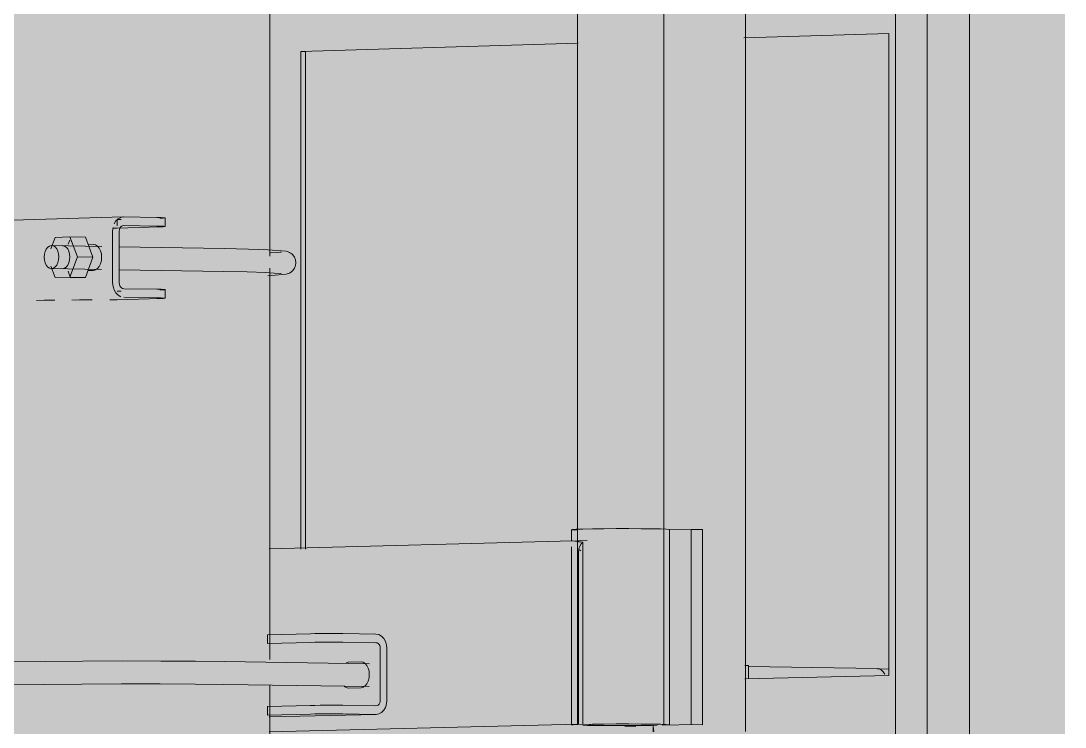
# Model space of a CAD drawing. Header units: inches. Extents: x 31213 to 31218, y -65 to 66.
# Drawn here: x 31215.10705 to 31215.11683, y 66.0227 to 66.02932 of the extents above; entities that cross this region are included whole.
import ezdxf

# ---------------------------------------------------------------- set-up
doc = ezdxf.new("R2010")
doc.units = ezdxf.units.IN
doc.header["$MEASUREMENT"] = 0
for name, color, linetype, lineweight in [('A-GLAZ-CURT', 52, 'Continuous', 9), ('A-GLAZ-CWMG', 51, 'Continuous', 9), ('Q-SPCQ', 91, 'Continuous', 9)]:
    doc.layers.add(name, color=color, linetype=linetype, lineweight=lineweight)

# ---------------------------------------------------------------- blocks, each defined once
blk = doc.blocks.new('FP_38-Looking North West')
at = {"layer": 'Q-SPCQ'}
for p, q in [((-3322.7621452, 66.0229982), (-3322.7622176, 66.0229482)), ((-3322.7622936, 66.0228957), (-3322.762369, 66.0228432)), ((-3322.7622176, 66.0229482), (-3322.7622936, 66.0228957)), ((-3322.7624438, 66.0227907), (-3322.762518, 66.0227384)), ((-3322.762369, 66.0228432), (-3322.7624438, 66.0227907)), ((-3322.7628187, 66.0227398), (-3322.7627531, 66.0226873)), ((-3322.7627531, 66.0226873), (-3322.7626888, 66.022635)), ((-3322.7625916, 66.0226861), (-3322.7626646, 66.022634)), ((-3322.762518, 66.0227384), (-3322.7625916, 66.0226861)), ((-3322.7626646, 66.022634), (-3322.7627368, 66.0225819)), ((-3322.7626888, 66.022635), (-3322.7626257, 66.0225827)), ((-3322.7628082, 66.0225299), (-3322.7628488, 66.0225001)), ((-3322.7627368, 66.0225819), (-3322.7628082, 66.0225299)), ((-3322.7626257, 66.0225827), (-3322.762564, 66.0225306)), ((-3322.762564, 66.0225306), (-3322.7625036, 66.0224785)), ((-3322.7625036, 66.0224785), (-3322.7624445, 66.0224265)), ((-3322.7624445, 66.0224265), (-3322.7623869, 66.0223746)), ((-3322.7623869, 66.0223746), (-3322.7623307, 66.0223228)), ((-3322.7623307, 66.0223228), (-3322.7622759, 66.0222711)), ((-3322.7622759, 66.0222711), (-3322.7622226, 66.0222195)), ((-3322.7622226, 66.0222195), (-3322.7621708, 66.022168)), ((-3322.7621708, 66.022168), (-3322.7621205, 66.0221166)), ((-3322.7621205, 66.0221166), (-3322.7620718, 66.0220653)), ((-3322.7620718, 66.0220653), (-3322.7620246, 66.0220141)), ((-3322.7620246, 66.0220141), (-3322.7619789, 66.021963)), ((-3322.7619789, 66.021963), (-3322.7619349, 66.0219121)), ((-3322.7619349, 66.0219121), (-3322.7618924, 66.0218612)), ((-3322.7618924, 66.0218612), (-3322.7618516, 66.0218105)), ((-3322.7618516, 66.0218105), (-3322.7618211, 66.0217711)), ((-3322.7658449, 66.0206045), (-3322.7656403, 66.0203378))]:
    blk.add_line(p, q, dxfattribs=at)

msp = doc.modelspace()

# ---------------------------------------------------------------- hatches: boundary and pattern name
at = {"layer": 'A-GLAZ-CURT', "transparency": 33554458}
msp.add_hatch(color=256, dxfattribs=at).paths.add_polyline_path([(31215.115934, 66.0197408), (31215.115934, 66.0472753), (31215.1004862, 66.0477368), (31215.1004862, 66.0199335), (31215.1146462, 66.0197568)], flags=0)
at = {"layer": 'A-GLAZ-CWMG'}
for points in [[(31215.115934, 66.0197408), (31215.115934, 66.0472753), (31215.115239, 66.0472408), (31215.115239, 66.0197496)], [(31215.1168291, 66.0197294), (31215.1168291, 66.0473197), (31215.115934, 66.0472753), (31215.115934, 66.0197408)]]:
    msp.add_hatch(color=256, dxfattribs=at).paths.add_polyline_path(points, flags=0)
at = {"layer": 'Q-SPCQ', "transparency": 33554496}
h = msp.add_hatch(color=256, dxfattribs=at)
h.paths.add_polyline_path([(31215.1040739, 66.0210312), (31215.1154116, 66.0212848), (31215.1154116, 66.0348696), (31215.1138374, 66.0348193), (31215.1138183, 66.0226625), (31215.1126577, 66.0226885), (31215.1126326, 66.0216583), (31215.112622, 66.0216589), (31215.1117977, 66.0221572), (31215.1117977, 66.0216393), (31215.1117294, 66.021659), (31215.1103888, 66.0224688), (31215.1096208, 66.0224538), (31215.1095522, 66.0226143), (31215.1093776, 66.0225831), (31215.1093776, 66.0214717), (31215.109204, 66.0214589), (31215.1077279, 66.0214432), (31215.1065394, 66.0214768), (31215.1065394, 66.0225709), (31215.1061653, 66.0225839), (31215.106192, 66.0243983), (31215.1062186, 66.0244013), (31215.1061894, 66.0266328), (31215.1051765, 66.0266646), (31215.1051765, 66.0275096), (31215.1054423, 66.0275126), (31215.105428, 66.0278418), (31215.1053887, 66.0278418), (31215.1053625, 66.0299365), (31215.104927, 66.029919), (31215.1046641, 66.0298602), (31215.1045693, 66.0298886), (31215.1045283, 66.0299491), (31215.1044024, 66.0300024), (31215.1043468, 66.0300587), (31215.1042944, 66.0300587), (31215.1042199, 66.0302288), (31215.1042206, 66.0304237), (31215.1042715, 66.0305129), (31215.1043112, 66.0305345), (31215.1030556, 66.0336766), (31215.1030556, 66.0228685), (31215.1040739, 66.0220934), (31215.1040739, 66.0214182)], flags=0)
h.paths.add_polyline_path([(31215.1194009, 66.0224566), (31215.1197506, 66.0219518), (31215.1211486, 66.0219839), (31215.1212125, 66.0219098), (31215.1212924, 66.0219278), (31215.1213049, 66.0219541), (31215.121286, 66.0222128), (31215.1212125, 66.0222232), (31215.1211486, 66.0221461), (31215.1208314, 66.0221357), (31215.1197135, 66.0220892), (31215.1196718, 66.0220526), (31215.1194698, 66.0223539)], flags=0)
h.paths.add_polyline_path([(31215.1179518, 66.0213416), (31215.1194009, 66.021374), (31215.1194009, 66.0224566), (31215.1213049, 66.0239714), (31215.1213049, 66.0350581), (31215.1179518, 66.0349509), (31215.1179518, 66.0214169)], flags=0)
h.paths.add_polyline_path([(31215.1030556, 66.0215685), (31215.1036893, 66.0216064), (31215.1037713, 66.0217415), (31215.1037024, 66.0216836), (31215.1036666, 66.0217391), (31215.1035497, 66.0217391), (31215.1030556, 66.0217103), (31215.1030556, 66.0215823)], flags=0)
h.paths.add_polyline_path([(31215.1093776, 66.0243728), (31215.112264, 66.024446), (31215.112264, 66.0338161), (31215.1103756, 66.0303226), (31215.1107337, 66.0303157), (31215.1107337, 66.0294579), (31215.1093776, 66.0294345), (31215.1093986, 66.0271663), (31215.1095104, 66.0271512), (31215.1095959, 66.0270458), (31215.1095718, 66.0269747), (31215.1093776, 66.0269213), (31215.1093776, 66.0243799)], flags=0)
h.paths.add_polyline_path([(31215.1094314, 66.0303073), (31215.1102523, 66.0303371), (31215.112264, 66.0340611), (31215.112264, 66.0347689), (31215.1093776, 66.0346766), (31215.1093776, 66.0303083)], flags=0)
h.paths.add_polyline_path([(31215.1051058, 66.0307097), (31215.1053179, 66.0307135), (31215.1053887, 66.0307167), (31215.1053929, 66.0308487), (31215.1054423, 66.0308544), (31215.1054423, 66.0345507), (31215.1035954, 66.0344917), (31215.105103, 66.0307167)], flags=0)
at = {"layer": 'Q-SPCQ'}
for points in [[(31215.1138171, 66.0226622), (31215.1138171, 66.0348182), (31215.1134036, 66.0348049), (31215.1134036, 66.0226681), (31215.1137245, 66.0226635)], [(31215.1122621, 66.022722), (31215.1123131, 66.0227264), (31215.1129244, 66.0227294), (31215.1129244, 66.0347895), (31215.1122621, 66.0347682), (31215.1122829, 66.0244367), (31215.112295, 66.0244167), (31215.1122718, 66.0243428), (31215.112298, 66.0227285), (31215.1122621, 66.0227247)], [(31215.1130679, 66.0227245), (31215.1130448, 66.0347933), (31215.1129244, 66.0347895), (31215.1129244, 66.0227294), (31215.1130448, 66.0227264)], [(31215.1129817, 66.0226596), (31215.1133276, 66.0226679), (31215.1133276, 66.0348025), (31215.113068, 66.0347942), (31215.1130992, 66.0245554), (31215.1131217, 66.0245534), (31215.1130901, 66.022727), (31215.1129817, 66.0227191)], [(31215.1133276, 66.0226679), (31215.1134036, 66.0226681), (31215.1133783, 66.0348041), (31215.1133276, 66.0348025), (31215.1133276, 66.0245031)], [(31215.1096718, 66.0243804), (31215.109713, 66.0243972), (31215.109713, 66.0290282), (31215.1096718, 66.0290282), (31215.1096718, 66.024382)], [(31215.1070482, 66.0273228), (31215.1079077, 66.0273477), (31215.1079381, 66.0274423), (31215.1080115, 66.0274804), (31215.1070483, 66.0274238), (31215.1070482, 66.0273349)], [(31215.1077229, 66.0271042), (31215.1076796, 66.0272201), (31215.1076702, 66.0272454), (31215.1076534, 66.0272904), (31215.1075081, 66.0272929), (31215.1076066, 66.0271062)], [(31215.1073692, 66.0270123), (31215.1073692, 66.0271986), (31215.1072753, 66.0271565), (31215.1072862, 66.027027)], [(31215.1076534, 66.026914), (31215.1076677, 66.0269533), (31215.1076773, 66.0269795), (31215.1077229, 66.0271042), (31215.1075776, 66.0271067), (31215.1075081, 66.0269165), (31215.1076066, 66.0269148)], [(31215.1095969, 66.0270577), (31215.1094891, 66.0271542), (31215.1092014, 66.0271724), (31215.1090992, 66.0271632), (31215.1091194, 66.0270955), (31215.1091599, 66.0270754), (31215.1094966, 66.0270636)], [(31215.1093756, 66.0269348), (31215.1095758, 66.0269752), (31215.1095969, 66.0270577), (31215.1091194, 66.0270568), (31215.1090996, 66.0270477), (31215.1091194, 66.0269786), (31215.1093756, 66.0269363)], [(31215.1071636, 66.0267035), (31215.1079596, 66.0267464), (31215.1079112, 66.0268288), (31215.1079077, 66.0268637), (31215.1070482, 66.0268165), (31215.1070483, 66.0267115), (31215.1071636, 66.0267055)], [(31215.1123131, 66.0227283), (31215.112959, 66.0227303), (31215.112959, 66.0245594), (31215.1123131, 66.0245573), (31215.1122828, 66.0243584), (31215.1122717, 66.0243427), (31215.1122746, 66.0227289)], [(31215.1127054, 66.0227107), (31215.113328, 66.0227312), (31215.113328, 66.0245544), (31215.1131216, 66.0245491), (31215.1130956, 66.0227268), (31215.1127054, 66.0227151)], [(31215.1131216, 66.0227246), (31215.1130955, 66.0245557), (31215.112959, 66.0245594), (31215.112959, 66.0227303), (31215.1130955, 66.0227268)], [(31215.1134315, 66.0227241), (31215.1134315, 66.0245528), (31215.113328, 66.0245544), (31215.113328, 66.0227256)], [(31215.1093582, 66.0234864), (31215.1097598, 66.0234964), (31215.1097598, 66.023577), (31215.1093582, 66.023567)], [(31215.1098509, 66.0234978), (31215.1100156, 66.0234979), (31215.1100156, 66.0235785), (31215.1098509, 66.0235784)], [(31215.1063112, 66.0231875), (31215.1071636, 66.0232109), (31215.1090121, 66.023264), (31215.1089869, 66.0233027), (31215.1088664, 66.0232982), (31215.1088583, 66.0233071), (31215.1076056, 66.0233203), (31215.1071636, 66.0232934), (31215.1071636, 66.0232492), (31215.1071301, 66.0232156), (31215.1071301, 66.0233101), (31215.1063807, 66.0232788)], [(31215.1103128, 66.0231916), (31215.1103249, 66.0232255), (31215.1103026, 66.0232494), (31215.1102632, 66.0232883), (31215.1102118, 66.0232978), (31215.1090011, 66.023286), (31215.1090213, 66.0232105), (31215.1103117, 66.0231916)], [(31215.1065364, 66.0230659), (31215.1065569, 66.0230945), (31215.1067513, 66.0230945), (31215.1068572, 66.0231065), (31215.1068571, 66.0231561), (31215.1071301, 66.0231075), (31215.1071301, 66.0232076), (31215.1071636, 66.0231887), (31215.1071636, 66.023122), (31215.1088591, 66.0231247), (31215.1088664, 66.0231155), (31215.1090011, 66.023134), (31215.1090213, 66.0232105), (31215.1066901, 66.0232028), (31215.1063112, 66.0231875), (31215.1063202, 66.0231108), (31215.1065218, 66.0230663)], [(31215.1102359, 66.0230827), (31215.1102945, 66.0231197), (31215.110324, 66.0231337), (31215.1103013, 66.0231918), (31215.1090189, 66.0231826), (31215.1089703, 66.0231054), (31215.1093508, 66.0230955)], [(31215.1138626, 66.0231546), (31215.1151778, 66.0231963), (31215.1151778, 66.0232463), (31215.1138626, 66.0232656), (31215.1138626, 66.0231868)], [(31215.1093582, 66.0228154), (31215.1097598, 66.0228251), (31215.1097598, 66.0229057), (31215.1093582, 66.0228959)], [(31215.1098509, 66.0228264), (31215.1100156, 66.0228265), (31215.1100156, 66.0229071), (31215.1098509, 66.022907)], [(31215.1093763, 66.0226256), (31215.1122071, 66.0227241), (31215.1122022, 66.0227257), (31215.1093763, 66.0226264)], [(31215.1123884, 66.0227166), (31215.1123864, 66.0227283), (31215.1123547, 66.0227172)], [(31215.1124229, 66.0227174), (31215.1124014, 66.0227286), (31215.112402, 66.0227178)]]:
    msp.add_hatch(color=256, dxfattribs=at).paths.add_polyline_path(points, flags=0)
h = msp.add_hatch(color=256, dxfattribs=at)
h.paths.add_polyline_path([(31215.1079081, 66.0268638), (31215.1077103, 66.0269906), (31215.1077474, 66.0269668), (31215.1078228, 66.0269185)], flags=0)
h.paths.add_polyline_path([(31215.1080118, 66.0267276), (31215.1080118, 66.0268083), (31215.1083229, 66.026803), (31215.1083229, 66.0267224), (31215.1081677, 66.026725)], flags=0)
h.paths.add_polyline_path([(31215.1065363, 66.0214628), (31215.1065499, 66.0214694), (31215.1071302, 66.0214866), (31215.1088664, 66.0214877), (31215.1088421, 66.0269714), (31215.1079703, 66.0269695), (31215.1079384, 66.0268633), (31215.1079082, 66.0268628), (31215.1079384, 66.0267682), (31215.1080118, 66.0267276), (31215.1077961, 66.0267036), (31215.1070484, 66.0266701), (31215.1070484, 66.0266512), (31215.1065363, 66.0266139), (31215.1065499, 66.0232881), (31215.1068572, 66.0233033), (31215.1068527, 66.023106), (31215.1065363, 66.0230898), (31215.1065363, 66.0216774)], flags=0)
h.paths.add_polyline_path([(31215.1080118, 66.0274805), (31215.1079384, 66.0274424), (31215.1079384, 66.0273977), (31215.1080118, 66.0274083), (31215.1080118, 66.0274764)], flags=0)
h.paths.add_polyline_path([(31215.1079081, 66.0273479), (31215.1077474, 66.0272051), (31215.1077661, 66.0272332), (31215.1079018, 66.0273428)], flags=0)
h.paths.add_polyline_path([(31215.1088664, 66.0271859), (31215.1088664, 66.0346593), (31215.1065363, 66.0345846), (31215.1065499, 66.0300271), (31215.1068572, 66.0300446), (31215.1068339, 66.0298449), (31215.1065363, 66.0298276), (31215.1065499, 66.0275197), (31215.1070484, 66.0274805), (31215.1070484, 66.0274524), (31215.1083229, 66.0274751), (31215.1083229, 66.0273945), (31215.1079103, 66.0273703), (31215.107922, 66.0273476), (31215.1079703, 66.0273428), (31215.1079849, 66.027201), (31215.1088412, 66.0271863)], flags=0)
h = msp.add_hatch(color=256, dxfattribs=at)
h.paths.add_polyline_path([(31215.1093754, 66.0214711), (31215.109351, 66.0230956), (31215.108987, 66.0231166), (31215.1090012, 66.02316), (31215.1088664, 66.0231826), (31215.1088664, 66.0214877), (31215.1092931, 66.0214775)], flags=0)
h.paths.add_polyline_path([(31215.1088664, 66.0232214), (31215.1089984, 66.0232893), (31215.1090012, 66.0233155), (31215.1093754, 66.0233163), (31215.1093691, 66.0269579), (31215.1091195, 66.0269786), (31215.1091195, 66.0270568), (31215.10916, 66.0270755), (31215.1091195, 66.0270956), (31215.1091195, 66.027165), (31215.1093754, 66.0271765), (31215.109351, 66.0298363), (31215.108987, 66.0298592), (31215.1090012, 66.0299028), (31215.1088664, 66.0299228), (31215.1088961, 66.0271344), (31215.1090191, 66.0271066), (31215.1090122, 66.0270249), (31215.1088664, 66.0270249), (31215.1088664, 66.0232382)], flags=0)
h.paths.add_polyline_path([(31215.1088664, 66.0299647), (31215.1090012, 66.0300287), (31215.1090012, 66.0300577), (31215.1093754, 66.0300742), (31215.1093601, 66.0346752), (31215.1088664, 66.0346593), (31215.1088664, 66.0299762)], flags=0)
h = msp.add_hatch(color=256, dxfattribs=at)
h.paths.add_polyline_path([(31215.1040739, 66.0210313), (31215.1109735, 66.0211855), (31215.1109735, 66.0215879), (31215.1093777, 66.0215516), (31215.1093777, 66.0214717), (31215.109204, 66.0214589), (31215.107728, 66.0214432), (31215.1065395, 66.0214768), (31215.1065395, 66.0214869), (31215.1040739, 66.0214182)], flags=0)
h.paths.add_polyline_path([(31215.1135328, 66.0212428), (31215.1154117, 66.0212848), (31215.1154117, 66.0216891), (31215.1135328, 66.0216463), (31215.1135328, 66.0214173)], flags=0)
h.paths.add_polyline_path([(31215.1179519, 66.0213416), (31215.119401, 66.021374), (31215.119401, 66.02178), (31215.1179519, 66.021747), (31215.1179519, 66.0214169)], flags=0)
h.paths.add_polyline_path([(31215.1030557, 66.0215685), (31215.1032846, 66.0215823), (31215.1032846, 66.021733), (31215.1030557, 66.0217103), (31215.1030557, 66.0215823)], flags=0)
h.paths.add_polyline_path([(31215.1093777, 66.0221917), (31215.1107926, 66.0222249), (31215.1103888, 66.0224689), (31215.1096209, 66.0224538), (31215.1095522, 66.0226143), (31215.1093777, 66.0225831), (31215.1093777, 66.0222276)], flags=0)
h.paths.add_polyline_path([(31215.1135328, 66.0222892), (31215.1154117, 66.0223543), (31215.1154117, 66.0300641), (31215.1138374, 66.0300143), (31215.1138374, 66.0291568), (31215.1151766, 66.0291979), (31215.1151766, 66.0231865), (31215.1138374, 66.0231539), (31215.1138184, 66.0226625), (31215.1135328, 66.0226534), (31215.1135328, 66.0223545)], flags=0)
h.paths.add_polyline_path([(31215.1032846, 66.0226943), (31215.1032846, 66.0331039), (31215.1030557, 66.0336767), (31215.1030557, 66.0228685)], flags=0)
h.paths.add_polyline_path([(31215.1093777, 66.0243728), (31215.1096718, 66.0243972), (31215.1096718, 66.029029), (31215.112264, 66.0291085), (31215.112244, 66.029964), (31215.1107338, 66.0298894), (31215.1107338, 66.029458), (31215.1093777, 66.0294345), (31215.1093987, 66.0271663), (31215.1095105, 66.0271512), (31215.109596, 66.0270458), (31215.1095719, 66.0269747), (31215.1093777, 66.0269213), (31215.1093777, 66.0243799)], flags=0)
h = msp.add_hatch(color=256, dxfattribs=at)
h.paths.add_polyline_path([(31215.1083227, 66.0267223), (31215.1083227, 66.0268029), (31215.1080115, 66.0268082), (31215.1080115, 66.0267275), (31215.1082568, 66.0267234)], flags=0)
h.paths.add_polyline_path([(31215.10797, 66.0268627), (31215.10797, 66.0273467), (31215.1079077, 66.0273477), (31215.1079077, 66.0268637)], flags=0)
h.paths.add_polyline_path([(31215.1083227, 66.0273944), (31215.1083227, 66.027475), (31215.1080115, 66.0274804), (31215.1080115, 66.0273997), (31215.1082568, 66.0273955)], flags=0)
h = msp.add_hatch(color=256, dxfattribs=at)
h.paths.add_polyline_path([(31215.1070482, 66.0268393), (31215.1079077, 66.0268637), (31215.1079077, 66.0273477), (31215.1070482, 66.0273228), (31215.1070482, 66.026933)], flags=0)
h.paths.add_polyline_path([(31215.1079077, 66.0268637), (31215.1077941, 66.027042), (31215.1077471, 66.0269842)], flags=0)
h.paths.add_polyline_path([(31215.1079077, 66.0268637), (31215.1076769, 66.0269781), (31215.1076678, 66.0269533), (31215.107723, 66.0269327)], flags=0)
h.paths.add_polyline_path([(31215.1075082, 66.0269165), (31215.1074983, 66.0269942), (31215.107462, 66.0269689), (31215.1074983, 66.0269278)], flags=0)
h.paths.add_polyline_path([(31215.1073693, 66.0269126), (31215.1074387, 66.0269952), (31215.1073734, 66.0269694), (31215.1073699, 66.0269217)], flags=0)
h.paths.add_polyline_path([(31215.1073693, 66.027289), (31215.1073792, 66.0272113), (31215.1074321, 66.0272179), (31215.1073792, 66.0272777)], flags=0)
h.paths.add_polyline_path([(31215.1079077, 66.0268637), (31215.1076669, 66.0269507), (31215.1076534, 66.026914), (31215.1073662, 66.0269208), (31215.1072998, 66.0270247), (31215.1072839, 66.0270565), (31215.1073064, 66.0271705), (31215.1073442, 66.0272204), (31215.1073792, 66.0272892), (31215.1076534, 66.0272904), (31215.1076693, 66.0272479), (31215.1079077, 66.0273477), (31215.1078045, 66.0271028), (31215.1078356, 66.0270308)], flags=0)
h.paths.add_polyline_path([(31215.1073773, 66.0270221), (31215.1074025, 66.0270912), (31215.1073775, 66.0270248)], flags=0)
h.paths.add_polyline_path([(31215.1077941, 66.027163), (31215.1079077, 66.0273477), (31215.1077658, 66.0272064), (31215.1077818, 66.0271877)], flags=0)
h.paths.add_polyline_path([(31215.1075021, 66.0272092), (31215.1074983, 66.0272812), (31215.1074649, 66.0272098), (31215.1074983, 66.0272093)], flags=0)
h.paths.add_polyline_path([(31215.1076797, 66.0272202), (31215.1077271, 66.0272215), (31215.1079077, 66.0273477), (31215.1076702, 66.0272454)], flags=0)
h = msp.add_hatch(color=256, dxfattribs=at)
h.paths.add_polyline_path([(31215.1073691, 66.0269125), (31215.1075081, 66.0269165), (31215.1074386, 66.0269952)], flags=0)
h.paths.add_polyline_path([(31215.1073691, 66.0269125), (31215.107379, 66.0270472), (31215.1072996, 66.0270987)], flags=0)
h.paths.add_polyline_path([(31215.1075081, 66.0272929), (31215.1073691, 66.0272889), (31215.1074386, 66.0272103)], flags=0)
h.paths.add_polyline_path([(31215.1075776, 66.0271067), (31215.1075081, 66.0272929), (31215.1074982, 66.0271582)], flags=0)
h.paths.add_polyline_path([(31215.1075081, 66.0269165), (31215.1075776, 66.0271067), (31215.1074982, 66.0270506)], flags=0)
h.paths.add_polyline_path([(31215.1072996, 66.0270987), (31215.107379, 66.0271548), (31215.1073691, 66.0272889)], flags=0)
h = msp.add_hatch(color=256, dxfattribs=at)
h.paths.add_polyline_path([(31215.1090213, 66.0270789), (31215.1089869, 66.027171), (31215.1089525, 66.0271844), (31215.1079701, 66.0271719), (31215.1079701, 66.0270968), (31215.1082569, 66.0270919)], flags=0)
h.paths.add_polyline_path([(31215.1078059, 66.0270996), (31215.1078177, 66.027134), (31215.1077953, 66.0271585), (31215.1077659, 66.0272047), (31215.1073834, 66.0271819), (31215.1074036, 66.0271064), (31215.1078045, 66.0270996)], flags=0)
h = msp.add_hatch(color=256, dxfattribs=at)
h.paths.add_polyline_path([(31215.1089525, 66.0269695), (31215.1090011, 66.0270023), (31215.1090213, 66.0270789), (31215.1079701, 66.0270689), (31215.1079701, 66.0269861), (31215.1088664, 66.0269709)], flags=0)
h.paths.add_polyline_path([(31215.1078541, 66.0269881), (31215.1078045, 66.0270996), (31215.1074012, 66.0270785), (31215.1073526, 66.0270011), (31215.1074386, 66.0269952), (31215.1077819, 66.0270166), (31215.1078169, 66.027042), (31215.1078443, 66.0269883)], flags=0)
h = msp.add_hatch(color=256, dxfattribs=at)
h.paths.add_polyline_path([(31215.1062247, 66.0241876), (31215.1063769, 66.0242197), (31215.1063767, 66.0242824), (31215.1062488, 66.0242628), (31215.1062275, 66.0242152)], flags=0)
h.paths.add_polyline_path([(31215.1063776, 66.0242918), (31215.1064767, 66.0242687), (31215.1064767, 66.024194), (31215.1065375, 66.0242245), (31215.1065376, 66.0242992), (31215.1064438, 66.0242967)], flags=0)
h.paths.add_polyline_path([(31215.106384, 66.0241917), (31215.1064681, 66.0242224), (31215.1064678, 66.0242942), (31215.106384, 66.0242663), (31215.106384, 66.0241924)], flags=0)
h.paths.add_polyline_path([(31215.1093757, 66.0242684), (31215.1122745, 66.0243705), (31215.1122699, 66.0244372), (31215.1122162, 66.0244455), (31215.1093758, 66.0243433), (31215.1093757, 66.0242829)], flags=0)
h = msp.add_hatch(color=256, dxfattribs=at)
h.paths.add_polyline_path([(31215.1123131, 66.0227283), (31215.1123131, 66.0243421), (31215.1122717, 66.0243427), (31215.1122717, 66.0227288)], flags=0)
h.paths.add_polyline_path([(31215.1125073, 66.0243929), (31215.1125073, 66.0244467), (31215.1123545, 66.024449), (31215.1123545, 66.0243953)], flags=0)
h = msp.add_hatch(color=256, dxfattribs=at)
h.paths.add_polyline_path([(31215.1062247, 66.022584), (31215.1065375, 66.0225915), (31215.1065282, 66.0230665), (31215.1064098, 66.0230811), (31215.1064043, 66.0231031), (31215.1063216, 66.0231111), (31215.1063167, 66.0231933), (31215.1064098, 66.02328), (31215.1065375, 66.0233097), (31215.1065375, 66.0241956), (31215.1062247, 66.0241876), (31215.1062247, 66.0230633)], flags=0)
h.paths.add_polyline_path([(31215.1093757, 66.0226595), (31215.1122717, 66.0227288), (31215.1122717, 66.0243427), (31215.1093757, 66.0242684), (31215.1093757, 66.0235675), (31215.1097602, 66.0235734), (31215.1097602, 66.0234965), (31215.1093757, 66.0234681), (31215.1093757, 66.0233102), (31215.1102736, 66.0232893), (31215.1102956, 66.0232452), (31215.1104444, 66.0232146), (31215.1104444, 66.0231897), (31215.1103736, 66.0231869), (31215.1103736, 66.023133), (31215.1102932, 66.023133), (31215.1102474, 66.0230825), (31215.1093757, 66.0230779), (31215.1093757, 66.0228964), (31215.1097602, 66.0229057), (31215.1097602, 66.0228252), (31215.1093757, 66.0227975), (31215.1093757, 66.0227618)], flags=0)
h.paths.add_polyline_path([(31215.1103736, 66.0228216), (31215.1100634, 66.0228268), (31215.1100634, 66.0229067), (31215.1103736, 66.0229021), (31215.1103736, 66.0228251)], flags=0)
h.paths.add_polyline_path([(31215.1098512, 66.0228265), (31215.1098512, 66.0229071), (31215.1100159, 66.0229067), (31215.1100159, 66.0228266), (31215.1098656, 66.0228266)], flags=0)
h.paths.add_polyline_path([(31215.1103736, 66.0234928), (31215.1100634, 66.0234983), (31215.1100634, 66.023578), (31215.1103736, 66.0235734), (31215.1103736, 66.0234965)], flags=0)
h.paths.add_polyline_path([(31215.1098512, 66.0234979), (31215.1098512, 66.0235785), (31215.1100159, 66.0235734), (31215.1100159, 66.023498), (31215.1099061, 66.0234982)], flags=0)
h = msp.add_hatch(color=256, dxfattribs=at)
h.paths.add_polyline_path([(31215.1103736, 66.0228216), (31215.1103736, 66.0229021), (31215.1100632, 66.0229066), (31215.1100632, 66.022826)], flags=0)
h.paths.add_polyline_path([(31215.1103736, 66.0234928), (31215.1103736, 66.0235733), (31215.1100632, 66.023578), (31215.1100632, 66.0234974)], flags=0)
h = msp.add_hatch(color=256, dxfattribs=at)
h.paths.add_polyline_path([(31215.110415, 66.0234385), (31215.1093757, 66.0234128), (31215.1093757, 66.0233102), (31215.1101116, 66.0233131), (31215.1103915, 66.0234288)], flags=0)
h.paths.add_polyline_path([(31215.110415, 66.0234385), (31215.1101136, 66.0233103), (31215.1102341, 66.0233132), (31215.110401, 66.0234288)], flags=0)
h.paths.add_polyline_path([(31215.110415, 66.0234385), (31215.1102729, 66.023298), (31215.1103311, 66.0232699), (31215.1104101, 66.0234288)], flags=0)
h.paths.add_polyline_path([(31215.110415, 66.0229552), (31215.1104109, 66.0234288), (31215.1103204, 66.0231739), (31215.1103427, 66.0231224)], flags=0)
h.paths.add_polyline_path([(31215.110415, 66.0229552), (31215.1103012, 66.0231337), (31215.1102542, 66.0230762)], flags=0)
h.paths.add_polyline_path([(31215.110415, 66.0229552), (31215.1102341, 66.0230716), (31215.1101136, 66.0230687)], flags=0)
h.paths.add_polyline_path([(31215.1093757, 66.02293), (31215.110415, 66.0229552), (31215.110074, 66.0230851), (31215.1093757, 66.0230669), (31215.1093757, 66.0230133)], flags=0)
h = msp.add_hatch(color=256, dxfattribs=at)
h.paths.add_polyline_path([(31215.1102491, 66.0229993), (31215.1103883, 66.0230027), (31215.1103187, 66.0230815)], flags=0)
h.paths.add_polyline_path([(31215.1102491, 66.0229993), (31215.1102552, 66.0230824), (31215.1102182, 66.023082)], flags=0)
h.paths.add_polyline_path([(31215.1103883, 66.0230027), (31215.1104214, 66.0230931), (31215.1103815, 66.0230931)], flags=0)
h.paths.add_polyline_path([(31215.1103883, 66.0233784), (31215.1102491, 66.023375), (31215.1103242, 66.0233028)], flags=0)
h.paths.add_polyline_path([(31215.1104196, 66.0232947), (31215.1103827, 66.0233028), (31215.1103821, 66.0232952)], flags=0)
h.paths.add_polyline_path([(31215.1102549, 66.0232971), (31215.1102226, 66.0233028), (31215.1102207, 66.0232976)], flags=0)
h = msp.add_hatch(color=256, dxfattribs=at)
h.paths.add_polyline_path([(31215.1138626, 66.0216538), (31215.1147572, 66.0216744), (31215.1151503, 66.0221855), (31215.1151391, 66.0223256), (31215.1138626, 66.0222789), (31215.1138626, 66.0218338)], flags=0)
h.paths.add_polyline_path([(31215.1138626, 66.0231546), (31215.1151168, 66.0231877), (31215.115068, 66.0232519), (31215.1138626, 66.0232696), (31215.1138626, 66.0231868)], flags=0)
h = msp.add_hatch(color=256, dxfattribs=at)
h.paths.add_polyline_path([(31215.1136976, 66.02165), (31215.1138624, 66.0216538), (31215.1138624, 66.0222954), (31215.1136976, 66.0222915), (31215.1136976, 66.0218338)], flags=0)
h.paths.add_polyline_path([(31215.1138376, 66.0231539), (31215.1138624, 66.0231546), (31215.1138376, 66.0231867)], flags=0)
h = msp.add_hatch(color=256, dxfattribs=at)
h.paths.add_polyline_path([(31215.1129694, 66.0226589), (31215.1129742, 66.0226594), (31215.1129694, 66.0227107)], flags=0)
h.paths.add_polyline_path([(31215.1129742, 66.0226594), (31215.1129817, 66.0226596), (31215.1129742, 66.0227191)], flags=0)

# ---------------------------------------------------------------- linework, layer by layer
at = {"layer": 'A-GLAZ-CURT'}
for p, q in [((31215.1155367, 66.0472556), (31215.1155367, 66.0197458)), ((31215.115934, 66.0197408), (31215.115934, 66.0472753))]:
    msp.add_line(p, q, dxfattribs=at)
at = {"layer": 'A-GLAZ-CWMG'}
msp.add_line((31215.115239, 66.0197496), (31215.115239, 66.0472408), dxfattribs=at)
at = {"layer": 'Q-SPCQ'}
for p, q in [((31215.1138364, 66.0348188), (31215.1138364, 66.0226614)), ((31215.1122603, 66.0227226), (31215.1122603, 66.0347681)), ((31215.1130693, 66.0347941), (31215.1130693, 66.0227238)), ((31215.1093812, 66.0298402), (31215.1093812, 66.0271115)), ((31215.1138184, 66.0291562), (31215.1151766, 66.0291979)), ((31215.1138184, 66.0291562), (31215.1151766, 66.0291979)), ((31215.1151766, 66.0291979), (31215.1151766, 66.0231865)), ((31215.1151766, 66.0291979), (31215.1151766, 66.0231865)), ((31215.1096718, 66.029029), (31215.1122684, 66.0291086)), ((31215.1096718, 66.029029), (31215.1122684, 66.0291086)), ((31215.1096718, 66.0243677), (31215.1096718, 66.029029)), ((31215.1096718, 66.029029), (31215.109713, 66.0290282)), ((31215.1096718, 66.0243677), (31215.1096718, 66.029029)), ((31215.1096718, 66.029029), (31215.109713, 66.0290282)), ((31215.109713, 66.0243688), (31215.109713, 66.0290282)), ((31215.109713, 66.0290282), (31215.109713, 66.0243688)), ((31215.1069682, 66.0274501), (31215.1080076, 66.0274803)), ((31215.1083227, 66.027475), (31215.1080115, 66.0274804)), ((31215.1079112, 66.0273825), (31215.1079077, 66.0273477)), ((31215.1079495, 66.027396), (31215.1079495, 66.0274532)), ((31215.1079495, 66.0273759), (31215.1083509, 66.0273875)), ((31215.1079862, 66.0274576), (31215.107953, 66.0274566)), ((31215.1080115, 66.0273997), (31215.1083227, 66.0273944)), ((31215.1084005, 66.0274713), (31215.1084005, 66.0273907)), ((31215.1073691, 66.0272889), (31215.1073297, 66.0271809)), ((31215.1075081, 66.0272929), (31215.1073691, 66.0272889)), ((31215.1075776, 66.0271067), (31215.1075081, 66.0272929)), ((31215.1076534, 66.0272904), (31215.1075081, 66.0272929)), ((31215.1076534, 66.0272904), (31215.1077229, 66.0271042)), ((31215.1079077, 66.0273477), (31215.1079077, 66.0268637)), ((31215.1079098, 66.0273758), (31215.1079495, 66.0273759)), ((31215.10797, 66.0268627), (31215.10797, 66.0273467)), ((31215.1073368, 66.027212), (31215.1078065, 66.027204)), ((31215.1074916, 66.0272241), (31215.107506, 66.0272635)), ((31215.1076797, 66.0272202), (31215.1077271, 66.0272215)), ((31215.10797, 66.0272012), (31215.1089544, 66.0271843)), ((31215.1075081, 66.0269165), (31215.1075776, 66.0271067)), ((31215.1075776, 66.0271067), (31215.1077229, 66.0271042)), ((31215.1077229, 66.0271042), (31215.1076534, 66.026914)), ((31215.1073292, 66.0270194), (31215.1073691, 66.0269125)), ((31215.1078024, 66.0269889), (31215.1073327, 66.0269969)), ((31215.1089504, 66.0269694), (31215.10797, 66.0269861)), ((31215.1093812, 66.027001), (31215.1093812, 66.0233358)), ((31215.1073691, 66.0269125), (31215.1075081, 66.0269165)), ((31215.1075144, 66.02691), (31215.1074916, 66.0269711)), ((31215.1076534, 66.026914), (31215.1075081, 66.0269165)), ((31215.1076534, 66.026914), (31215.1075144, 66.02691)), ((31215.1077271, 66.0269796), (31215.1076769, 66.0269781)), ((31215.1080115, 66.0268082), (31215.1083227, 66.0268029)), ((31215.1084005, 66.0267993), (31215.1084005, 66.0267187)), ((31215.1078824, 66.0267041), (31215.1079495, 66.0267043)), ((31215.1079862, 66.0267859), (31215.1079495, 66.0267848)), ((31215.1079495, 66.0267043), (31215.1083509, 66.0267156)), ((31215.1083227, 66.0267223), (31215.1080115, 66.0267275)), ((31215.1122064, 66.0244435), (31215.1122064, 66.0245511)), ((31215.1131216, 66.0245491), (31215.113328, 66.0245544)), ((31215.1131232, 66.0245525), (31215.1131232, 66.0227238)), ((31215.113328, 66.0245544), (31215.1134315, 66.0245528)), ((31215.113328, 66.0227256), (31215.113328, 66.0245544)), ((31215.1134315, 66.0245528), (31215.1134315, 66.0227241)), ((31215.1093723, 66.0243722), (31215.1122177, 66.0244455)), ((31215.1122355, 66.0244445), (31215.1122582, 66.0244466)), ((31215.1122582, 66.0244466), (31215.1122901, 66.0244461)), ((31215.1122616, 66.0244467), (31215.1123518, 66.024449)), ((31215.1122064, 66.0227225), (31215.1122064, 66.0243897)), ((31215.1122762, 66.0243621), (31215.1122938, 66.0243522)), ((31215.1123131, 66.0243421), (31215.1123131, 66.0244353)), ((31215.1122717, 66.0243427), (31215.1122717, 66.0227288)), ((31215.1123131, 66.0227283), (31215.1123131, 66.0243421)), ((31215.1093582, 66.023567), (31215.1097598, 66.023577)), ((31215.1093582, 66.023567), (31215.1093582, 66.0234864)), ((31215.1103736, 66.0235733), (31215.1100632, 66.023578)), ((31215.1097598, 66.0234964), (31215.1093582, 66.0234864)), ((31215.1093814, 66.0234815), (31215.1093781, 66.0234796)), ((31215.1100632, 66.0234974), (31215.1103736, 66.0234928)), ((31215.110415, 66.0234385), (31215.110415, 66.0229552)), ((31215.110477, 66.0229543), (31215.110477, 66.0234376)), ((31215.1089541, 66.0233162), (31215.1103133, 66.0232963)), ((31215.1100936, 66.0233056), (31215.1101136, 66.0233103)), ((31215.1101136, 66.0233103), (31215.1102341, 66.0233132)), ((31215.1138277, 66.023281), (31215.1138624, 66.0232804)), ((31215.1138624, 66.0231546), (31215.1138624, 66.0232804)), ((31215.115068, 66.0232519), (31215.1138626, 66.0232696)), ((31215.1151766, 66.0231865), (31215.1138276, 66.0231537)), ((31215.1151766, 66.0231865), (31215.1138276, 66.0231537)), ((31215.1150681, 66.0232479), (31215.1151778, 66.0232463)), ((31215.1103099, 66.0230815), (31215.1089506, 66.0231013)), ((31215.1093812, 66.0230995), (31215.1093812, 66.0214687)), ((31215.1102341, 66.0230716), (31215.1101136, 66.0230687)), ((31215.1093582, 66.0228959), (31215.1097598, 66.0229057)), ((31215.1093582, 66.0228959), (31215.1093582, 66.0228154)), ((31215.1100632, 66.0229066), (31215.1103736, 66.0229021)), ((31215.1097598, 66.0228251), (31215.1093582, 66.0228154)), ((31215.1103765, 66.0228216), (31215.109374, 66.0227974)), ((31215.1093814, 66.0228106), (31215.1093781, 66.0228087)), ((31215.1103736, 66.0228216), (31215.1100632, 66.022826)), ((31215.1122717, 66.0227288), (31215.1093744, 66.0226594)), ((31215.1122717, 66.0227288), (31215.1123131, 66.0227283)), ((31215.1127054, 66.0227107), (31215.1128088, 66.0227092)), ((31215.1129691, 66.0226589), (31215.1129691, 66.022717)), ((31215.11309, 66.0227224), (31215.1130563, 66.0227203)), ((31215.113328, 66.0227256), (31215.1130992, 66.0227201)), ((31215.1134315, 66.0227241), (31215.113328, 66.0227256))]:
    msp.add_line(p, q, dxfattribs=at)
for points in [[(31215.1080115, 66.0274804, 0), (31215.1079846, 66.0274763, 0), (31215.1079596, 66.0274633, 0), (31215.1079381, 66.0274423, 0), (31215.1079216, 66.0274147, 0)], [(31215.1083227, 66.027475, 0), (31215.1083609, 66.0274741, 0), (31215.1083872, 66.0274731, 0), (31215.1083997, 66.0274718, 0), (31215.1083975, 66.0274705, 0), (31215.1083809, 66.0274693, 0), (31215.1083509, 66.0274682, 0)], [(31215.10797, 66.0273467, 0), (31215.1079714, 66.0273606, 0), (31215.1079755, 66.0273735, 0), (31215.1079821, 66.0273845, 0), (31215.1079907, 66.0273929, 0), (31215.1080007, 66.0273981, 0), (31215.1080115, 66.0273997, 0)], [(31215.1083509, 66.0273875, 0), (31215.1083809, 66.0273887, 0), (31215.1083975, 66.0273899, 0), (31215.1083997, 66.0273912, 0), (31215.1083872, 66.0273924, 0), (31215.1083609, 66.0273935, 0), (31215.1083227, 66.0273944, 0)], [(31215.1074036, 66.0271064, 0), (31215.1074012, 66.0271342, 0), (31215.1073944, 66.02716, 0), (31215.1073834, 66.0271819, 0), (31215.1073692, 66.0271986, 0), (31215.1073526, 66.0272089, 0), (31215.1073348, 66.027212, 0), (31215.107317, 66.0272078, 0), (31215.1073004, 66.0271966, 0), (31215.1072862, 66.0271791, 0), (31215.1072753, 66.0271565, 0), (31215.1072684, 66.0271304, 0), (31215.107266, 66.0271025, 0)], [(31215.1074386, 66.0272103, 0), (31215.1074564, 66.0272071, 0), (31215.107473, 66.0271968, 0), (31215.1074872, 66.0271802, 0), (31215.1074982, 66.0271582, 0), (31215.107505, 66.0271324, 0), (31215.1075074, 66.0271047, 0), (31215.107505, 66.0270768, 0), (31215.1074982, 66.0270506, 0), (31215.1074872, 66.027028, 0), (31215.107473, 66.0270105, 0), (31215.1074564, 66.0269993, 0), (31215.1074386, 66.0269952, 0)], [(31215.1077271, 66.0272215, 0), (31215.1077471, 66.027218, 0), (31215.1077658, 66.0272064, 0), (31215.1077818, 66.0271877, 0), (31215.1077941, 66.027163, 0), (31215.1078019, 66.027134, 0), (31215.1078045, 66.0271028, 0), (31215.1078019, 66.0270714, 0), (31215.1077941, 66.027042, 0), (31215.1077818, 66.0270166, 0), (31215.1077658, 66.0269969, 0), (31215.1077471, 66.0269842, 0), (31215.1077271, 66.0269796, 0)], [(31215.1096233, 66.027051, 0), (31215.1096199, 66.0270779, 0), (31215.10961, 66.0271029, 0), (31215.1095945, 66.0271244, 0), (31215.1095849, 66.0271335, 0), (31215.1095746, 66.0271413, 0), (31215.1095637, 66.0271477, 0), (31215.1095526, 66.0271527, 0), (31215.109532, 66.0271589, 0), (31215.1093598, 66.0271734, 0), (31215.1091794, 66.0271795, 0), (31215.1089544, 66.0271843, 0)], [(31215.107266, 66.0271025, 0), (31215.1072684, 66.0270747, 0), (31215.1072753, 66.027049, 0), (31215.1072862, 66.027027, 0), (31215.1073004, 66.0270103, 0), (31215.107317, 66.0270001, 0), (31215.1073328, 66.0269969, 0)], [(31215.1073348, 66.0269969, 0), (31215.1073526, 66.0270011, 0), (31215.1073692, 66.0270123, 0), (31215.1073834, 66.0270298, 0), (31215.1073944, 66.0270524, 0), (31215.1074012, 66.0270785, 0), (31215.1074036, 66.0271064, 0)], [(31215.109485, 66.0271522, 0), (31215.1094816, 66.0271515, 0), (31215.1094517, 66.0271484, 0), (31215.1093869, 66.0271448, 0)], [(31215.1096233, 66.027051, 0), (31215.1096199, 66.0270241, 0), (31215.10961, 66.026999, 0), (31215.1095945, 66.0269774, 0), (31215.109585, 66.0269683, 0), (31215.1095746, 66.0269605, 0), (31215.1095638, 66.0269541, 0), (31215.1095526, 66.026949, 0), (31215.1095321, 66.0269427, 0), (31215.1093612, 66.026928, 0)], [(31215.109485, 66.0269495, 0), (31215.1094817, 66.0269497, 0), (31215.1094214, 66.026955, 0), (31215.1093395, 66.0269592, 0), (31215.1091662, 66.0269649, 0), (31215.1089504, 66.0269694, 0)], [(31215.1079077, 66.0268637, 0), (31215.1079112, 66.0268288, 0), (31215.1079216, 66.0267962, 0), (31215.1079381, 66.0267681, 0), (31215.1079596, 66.0267464, 0), (31215.1079846, 66.0267325, 0)], [(31215.1080115, 66.0268082, 0), (31215.1080007, 66.0268102, 0), (31215.1079907, 66.0268157, 0), (31215.1079821, 66.0268244, 0), (31215.1079755, 66.0268357, 0), (31215.1079714, 66.0268487, 0), (31215.10797, 66.0268627, 0)], [(31215.1083227, 66.0268029, 0), (31215.1083609, 66.0268021, 0), (31215.1083872, 66.026801, 0), (31215.1083997, 66.0267998, 0), (31215.1083975, 66.0267986, 0), (31215.1083809, 66.0267973, 0), (31215.1083509, 66.0267962, 0)], [(31215.1071943, 66.0266982, 0), (31215.1072665, 66.0266993, 0), (31215.1073669, 66.0267005, 0)], [(31215.107525, 66.0267021, 0), (31215.1075968, 66.0267027, 0), (31215.1077154, 66.0267034, 0)], [(31215.1083509, 66.0267156, 0), (31215.1083809, 66.0267167, 0), (31215.1083975, 66.0267179, 0), (31215.1083997, 66.0267192, 0), (31215.1083872, 66.0267204, 0), (31215.1083609, 66.0267214, 0), (31215.1083227, 66.0267223, 0)], [(31215.1122346, 66.024548, 0), (31215.1122084, 66.0245503, 0), (31215.1122133, 66.0245527, 0), (31215.112249, 66.0245551, 0), (31215.1123131, 66.0245573, 0), (31215.1124012, 66.0245591, 0), (31215.1125072, 66.0245603, 0), (31215.1126241, 66.0245611, 0), (31215.1127437, 66.0245611, 0), (31215.1128579, 66.0245606, 0), (31215.112959, 66.0245594, 0)], [(31215.1123104, 66.0245563, 0), (31215.1122735, 66.0245549, 0), (31215.1122399, 66.0245527, 0), (31215.1122352, 66.0245504, 0), (31215.1122599, 66.0245482, 0)], [(31215.112959, 66.0245594, 0), (31215.11304, 66.0245578, 0), (31215.1130955, 66.0245557, 0), (31215.1131216, 66.0245534, 0), (31215.1131234, 66.0245525, 0)], [(31215.1123131, 66.0244353, 0), (31215.1122699, 66.0244372, 0), (31215.1122374, 66.0244428, 0), (31215.1122162, 66.0244455, 0)], [(31215.1123131, 66.0244353, 0), (31215.112296, 66.0244184, 0), (31215.1122828, 66.0243964, 0), (31215.1122745, 66.0243705, 0), (31215.1122717, 66.0243427, 0)], [(31215.1097598, 66.023577, 0), (31215.1098011, 66.0235778, 0), (31215.1098509, 66.0235784, 0), (31215.1099057, 66.0235787, 0), (31215.1099619, 66.0235787, 0), (31215.1100156, 66.0235785, 0), (31215.1100632, 66.023578, 0)], [(31215.110477, 66.0234376, 0), (31215.1104735, 66.0234724, 0), (31215.1104632, 66.0235049, 0), (31215.1104467, 66.0235329, 0), (31215.1104253, 66.0235546, 0), (31215.1104003, 66.0235684, 0), (31215.1103736, 66.0235733, 0)], [(31215.1100632, 66.0234974, 0), (31215.1100156, 66.0234979, 0), (31215.1099619, 66.0234982, 0), (31215.1099057, 66.0234981, 0), (31215.1098509, 66.0234978, 0), (31215.1098011, 66.0234972, 0), (31215.1097598, 66.0234964, 0)], [(31215.1103736, 66.0234928, 0), (31215.1103843, 66.0234908, 0), (31215.1103943, 66.0234853, 0), (31215.1104028, 66.0234766, 0), (31215.1104094, 66.0234654, 0), (31215.1104135, 66.0234524, 0), (31215.110415, 66.0234385, 0)], [(31215.1089541, 66.0233162, 0), (31215.1086837, 66.0233193, 0), (31215.1083586, 66.0233213, 0), (31215.1079975, 66.0233219, 0), (31215.1076278, 66.0233207, 0), (31215.1072803, 66.0233179, 0), (31215.1069816, 66.0233139, 0), (31215.1067477, 66.0233091, 0), (31215.1065819, 66.0233041, 0), (31215.1064767, 66.0232994, 0), (31215.1063702, 66.0232877, 0), (31215.1063506, 66.0232804, 0), (31215.1063364, 66.0232725, 0), (31215.1063247, 66.0232635, 0), (31215.1063079, 66.0232451, 0), (31215.106299, 66.0232302, 0), (31215.1062903, 66.023206, 0), (31215.1062876, 66.023182, 0)], [(31215.1102341, 66.0233132, 0), (31215.1102542, 66.0233096, 0), (31215.1102729, 66.023298, 0), (31215.1102889, 66.0232792, 0), (31215.1103012, 66.0232545, 0), (31215.110309, 66.0232255, 0), (31215.1103116, 66.0231943, 0), (31215.110309, 66.023163, 0), (31215.1103012, 66.0231337, 0), (31215.1102889, 66.0231083, 0), (31215.1102729, 66.0230888, 0), (31215.1102542, 66.0230762, 0), (31215.1102341, 66.0230716, 0)], [(31215.1151393, 66.0231974, 0), (31215.1151262, 66.0232197, 0), (31215.1151092, 66.023237, 0), (31215.1150893, 66.023248, 0), (31215.115068, 66.0232519, 0)], [(31215.1089506, 66.0231013, 0), (31215.1086793, 66.0231044, 0), (31215.1083528, 66.0231064, 0), (31215.10799, 66.0231069, 0), (31215.1076193, 66.0231057, 0), (31215.1072718, 66.0231029, 0), (31215.1069744, 66.0230988, 0), (31215.1067433, 66.0230941, 0), (31215.1065818, 66.0230892, 0), (31215.1064827, 66.0230846, 0), (31215.1064331, 66.0230809, 0), (31215.1063462, 66.0230859, 0), (31215.1063572, 66.0230808, 0), (31215.1063684, 66.023077, 0), (31215.1064573, 66.0230664, 0), (31215.1065431, 66.0230623, 0)], [(31215.1101136, 66.0230687, 0), (31215.1100936, 66.0230723, 0), (31215.1100749, 66.0230839, 0)], [(31215.1097598, 66.0229057, 0), (31215.1098011, 66.0229064, 0), (31215.1098509, 66.022907, 0), (31215.1099057, 66.0229073, 0), (31215.1099619, 66.0229073, 0), (31215.1100156, 66.0229071, 0), (31215.1100632, 66.0229066, 0)], [(31215.110415, 66.0229552, 0), (31215.1104135, 66.0229413, 0), (31215.1104094, 66.0229285, 0), (31215.1104028, 66.0229174, 0), (31215.1103943, 66.022909, 0), (31215.1103843, 66.0229038, 0), (31215.1103736, 66.0229021, 0)], [(31215.1103767, 66.0228216, 0), (31215.1104003, 66.0228258, 0), (31215.1104253, 66.0228388, 0), (31215.1104467, 66.0228598, 0), (31215.1104632, 66.0228874, 0), (31215.1104735, 66.0229196, 0), (31215.110477, 66.0229543, 0)], [(31215.1100632, 66.022826, 0), (31215.1100156, 66.0228265, 0), (31215.1099619, 66.0228268, 0), (31215.1099057, 66.0228267, 0), (31215.1098509, 66.0228264, 0), (31215.1098011, 66.0228259, 0), (31215.1097598, 66.0228251, 0)], [(31215.1122565, 66.0227266, 0), (31215.1122204, 66.0227247, 0), (31215.1122067, 66.0227228, 0)], [(31215.1124229, 66.0227174, 0), (31215.1123562, 66.0227187, 0), (31215.1123105, 66.0227203, 0)], [(31215.112959, 66.0227303, 0), (31215.1128579, 66.0227313, 0), (31215.1127437, 66.0227318, 0), (31215.1126241, 66.0227318, 0), (31215.1125072, 66.0227311, 0), (31215.1124012, 66.0227299, 0), (31215.1123131, 66.0227283, 0)], [(31215.1130074, 66.0227207, 0), (31215.1129546, 66.0227191, 0), (31215.1128821, 66.0227177, 0), (31215.1127947, 66.0227167, 0), (31215.1126986, 66.0227162, 0), (31215.1126002, 66.0227161, 0), (31215.1125061, 66.0227165, 0), (31215.1124229, 66.0227174, 0)], [(31215.1131234, 66.0227239, 0), (31215.1131216, 66.0227246, 0), (31215.1130955, 66.0227268, 0), (31215.11304, 66.0227287, 0), (31215.112959, 66.0227303, 0)]]:
    msp.add_polyline3d(points, dxfattribs=at)

# ---------------------------------------------------------------- block references
msp.add_blockref('FP_38-Looking North West', (34537.8808031, 0), dxfattribs=at)

doc.saveas('drawing.dxf')
